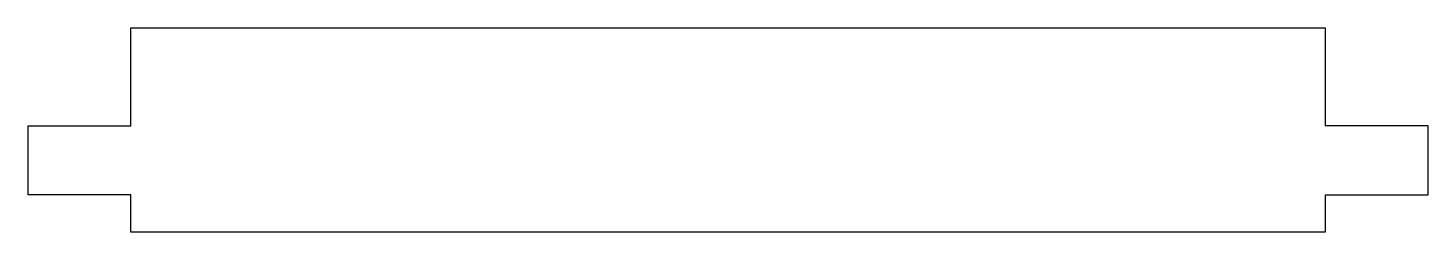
# Model space of a CAD drawing. Extents: x -122 to 122, y -12 to 23.
import ezdxf

# ---------------------------------------------------------------- set-up
doc = ezdxf.new("R2010")
doc.units = 0
doc.layers.add('Sketch007', color=7, linetype='CONTINUOUS')

msp = doc.modelspace()

# ---------------------------------------------------------------- linework, layer by layer
at = {"layer": 'Sketch007'}
for p, q in [((-104, 6), (-104, 23.06)), ((-104, 23.06), (104, 23.06)), ((104, 23.06), (104, 6)), ((-121.92, -6), (-121.92, 6)), ((-121.92, 6), (-104, 6)), ((121.92, 6), (104, 6)), ((121.92, -6), (121.92, 6)), ((-104, -6), (-121.92, -6)), ((-104, -12.5), (-104, -6)), ((104, -6), (104, -12.5)), ((104, -6), (121.92, -6)), ((104, -12.5), (-104, -12.5))]:
    msp.add_line(p, q, dxfattribs=at)

doc.saveas('drawing.dxf')
